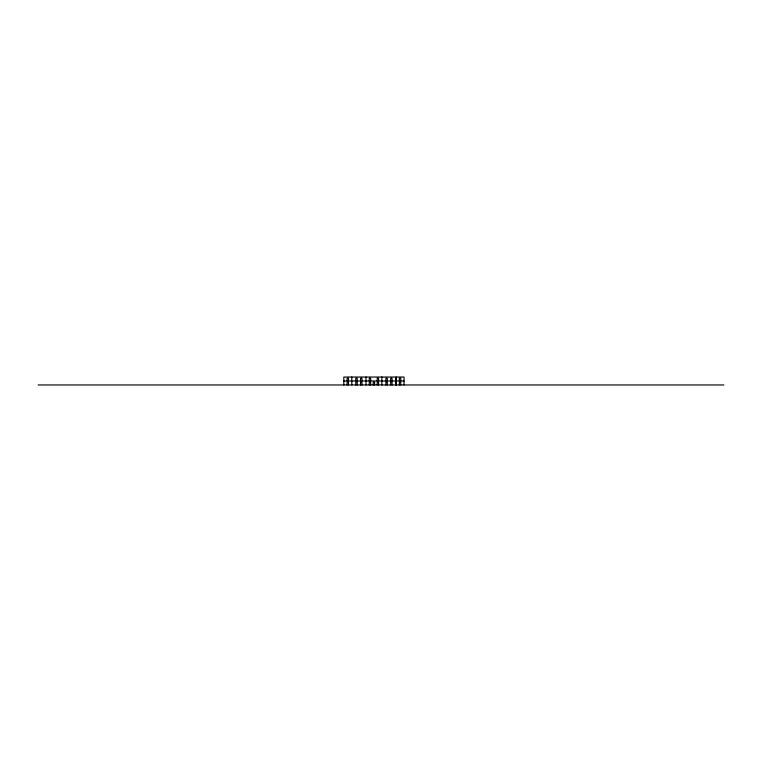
<?xml version="1.0" encoding="UTF-8"?>
<svg xmlns="http://www.w3.org/2000/svg" width="762" height="762" viewBox="0 0 762 762"><rect width="100%" height="100%" fill="white"/><g stroke="black" fill="none" stroke-linecap="round" stroke-linejoin="round"><path stroke-width="1.14" d="M343.824 381L404.031 381M38.1 384.962L723.9 384.962M404.031 384.962L404.031 377.038L343.824 377.038L343.824 384.962M400.764 381L400.764 378.228L399.383 378.228L399.383 381M400.764 384.962L400.764 382.191L399.383 382.191L399.383 384.962M396.107 377.038L396.107 384.962M396.011 378.228L396.011 381M396.011 382.191L396.011 384.962M392.049 381L392.049 378.228L390.668 378.228L390.668 381M392.049 384.962L392.049 382.191L390.668 382.191L390.668 384.962M387.296 381L387.296 378.228L385.915 378.228L385.915 381M387.296 384.962L387.296 382.191L385.915 382.191L385.915 384.962M381.848 377.038L381.848 384.962M378.581 381L378.581 378.228L377.2 378.228L377.2 381M378.581 384.962L378.581 382.191L377.2 382.191L377.2 384.962M374.618 384.962L374.618 382.191L373.237 382.191L373.237 384.962M370.665 381L370.665 378.228L369.275 378.228L369.275 381M370.665 384.962L370.665 382.191L369.275 382.191L369.275 384.962M366.008 377.038L366.008 384.962M361.95 381L361.95 378.228L360.559 378.228L360.559 381M361.95 384.962L361.95 382.191L360.559 382.191L360.559 384.962M357.197 381L357.197 378.228L355.806 378.228L355.806 381M357.197 384.962L357.197 382.191L355.806 382.191L355.806 384.962M351.749 377.038L351.844 384.962M348.482 381L348.482 378.228L347.091 378.228L347.091 381M348.482 384.962L348.482 382.191L347.091 382.191L347.091 384.962"/></g></svg>
